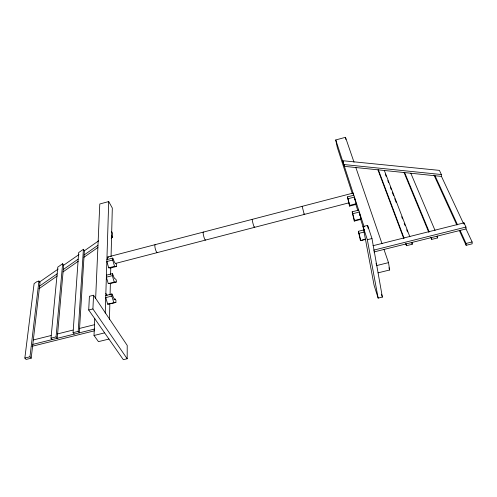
<?xml version="1.0" encoding="UTF-8"?>
<svg xmlns="http://www.w3.org/2000/svg" width="497" height="497" viewBox="0 0 497 497"><rect width="100%" height="100%" fill="white"/><g stroke="black" fill="none" stroke-linecap="round" stroke-linejoin="round"><path stroke-width="0.75" d="M127.17 358.753L127.22 345.427L93.548 295.237L89.423 296.287L88.708 310.01L123.312 359.685L127.17 358.753L92.908 308.948L93.548 295.237M105.793 295.51L111.887 293.957L111.837 296.069L105.724 297.622L107.7 304.176L115.894 302.412L115.938 300.306L115.161 299.088L113.819 299.43M112.359 273.654L112.316 275.655L106.358 277.189L108.284 283.601L110.371 283.563L116.267 282.048L116.304 280.053L115.447 278.923A4.181 1.224 75.7 0 1 113.217 275.301L112.359 273.654L106.42 275.189M112.726 258.098L112.682 260.018L106.849 261.54L108.731 267.833L110.769 267.945L116.546 266.448L116.584 264.528L115.745 263.379A4.094 1.174 75.3 0 1 113.564 259.745L112.726 258.098L106.905 259.614M111.216 238.187L112.484 237.299L112.583 233.286L111.695 231.745M109.446 319.434L109.843 303.94M110.073 295.112L110.371 283.563M110.595 274.754L110.769 267.945M111.061 256.713L112.31 208.032L108.713 201.565L99.791 203.987L95.648 298.355M105.24 313.11L108.713 201.565M108.942 339.06L98.449 341.638L94.02 335.487L94.765 318.465M83.409 249.277L84.372 250.786L79.29 332.847L78.203 331.387L83.409 249.277L78.644 252.594L73.084 332.667L74.177 334.121M62.641 263.739L63.659 265.224L57.211 338.333L56.074 336.898L62.641 263.739L57.795 267.113L50.992 338.165L52.142 339.594M31.187 358.188L40.027 282.513L38.94 281.053L37.07 281.538L34.107 283.601L24.85 358.045L26.086 359.443L31.187 358.188L29.969 356.79L38.94 281.053M352.827 193.14L107.886 256.968M348.049 198.732L354.411 197.073L356.082 203.733L355.833 204.46L349.534 206.093L349.726 205.379L347.465 196.887L353.808 195.234M352.789 213.722L359.3 212.045L361.002 218.829L360.698 219.432L354.262 221.078L354.504 220.494L352.187 211.803L358.672 210.125M441.473 176.416L441.355 174.528L439.41 170.378L342.768 160.717L344.371 166.34L441.473 176.416L463.415 223.352M343.129 162.5L342.768 160.705M364.295 229.794L358.356 231.304L360.443 240.672L365.208 239.15M115.161 299.088L115.055 299.2A4.299 1.292 76.3 0 1 112.769 295.609L111.887 293.957M39.617 286.067L57.167 273.804M63.281 269.529L78.104 259.173M84.111 254.973L97.866 245.363M38.934 288.757L57.323 275.891M63.032 271.902L78.246 261.254M83.956 257.26L97.903 247.506M39.418 282.122L58.205 269.026M63.659 265.224L79.011 254.526M84.372 250.786L98.673 240.821M352.354 193.774L337.246 147.298L335.755 139.955L345.477 137.315L354.019 162.19M115.975 263.323L349.031 202.813M108.731 267.833L114.558 266.324L116.546 266.448M349.726 205.379L356.082 203.733M108.284 283.601L114.235 282.072L116.267 282.048M354.504 220.494L361.002 218.829M363.052 226.557L367.606 225.396L371.973 238.535L382.373 297.088L378.149 298.113L374.073 285.185L363.052 226.557L367.326 239.703L378.149 298.113M358.356 231.304L359.002 233.335L364.208 232.012M107.7 304.176L115.894 302.412M360.443 240.672L365.593 239.374M88.708 310.01L92.908 308.948M367.326 239.703L371.973 238.535M372.998 245.717L464.005 222.873L465.969 227.061L466.024 228.943L472.107 241.952L472.15 243.822L466.118 245.313L459.365 230.546M373.632 250.165L465.969 227.061M373.893 251.967L466.024 228.943M405.627 243.53L406.44 245.698L412.255 244.244L412.044 242.43M430.831 237.255L431.713 239.392L437.577 237.926L437.435 236.087M33.318 339.96L51.079 335.531M57.602 333.903L73.009 330.064M79.563 328.43L94.623 324.671M50.992 338.165L56.074 336.898M73.084 332.667L78.203 331.387M32.802 344.402L94.598 329.045M31.988 346.31L94.486 330.797M94.02 335.487L104.625 332.86M378.068 272.841L389.673 269.983L388.511 262.633L376.769 265.541L376.055 263.36M466.118 245.313L466.056 243.449L472.107 241.952M24.85 358.045L29.969 356.79M344.017 164.544L441.355 174.528M352.858 192.979L353.622 195.004M105.855 293.41L107.085 295.305M111.595 235.771L112.484 237.299M435.03 175.745L457.526 224.83M460.092 230.422L466.056 243.449M433.974 175.012L456.793 224.924M410.82 173.236L435.055 230.465M436.975 236.504L437.577 237.926M404.633 172.589L429.222 231.913M404.055 172.527L428.768 232.279M384.343 170.483L409.863 236.765M385.299 174.124L386.132 176.292M387.797 180.628L388.635 182.797M390.3 187.133L391.133 189.301M392.245 192.196L393.636 195.812M394.748 198.701L396.134 202.316M401.694 216.773L402.527 218.941M404.198 223.283L405.03 225.452M406.695 229.788L407.528 231.956M411.696 242.803L412.255 244.244M378.354 169.862L404.086 238.218M377.962 169.893L403.732 238.479M302.164 206.373L304.245 214.437L304.121 213.859M355.852 167.532L382.025 243.735M383.982 249.444L388.511 262.633M388.921 267.784L389.673 269.983M335.755 139.955L364.146 226.887M355.833 204.46L357.716 210.262M360.698 219.432L364.139 230.018M381.454 294.218L382.373 297.088M349.534 206.093L347.465 196.887M354.262 221.078L352.187 211.803M112.316 275.655L114.235 282.072M111.837 296.069L113.807 302.63M112.682 260.018L114.558 266.324M359.002 233.335L360.754 240.275M354.696 199.167L354.877 200.03M359.567 214.101L359.859 215.63M345.477 137.315L345.893 139.533M367.606 225.396L368.153 228.403M406.217 243.884L406.44 245.698M431.558 237.554L431.713 239.392M464.005 222.873L464.049 224.128M157.468 252.389A4.125 0.938 75.4 0 1 155.319 248.873A4.125 0.938 75.4 0 1 155.443 244.692M107.389 259.223A4.094 1.211 75.3 0 1 108.607 257.34M254.408 226.769A4.2 0.354 75.4 0 1 253.128 223.967A4.2 0.354 75.4 0 1 252.389 219.37M205.528 239.908A4.162 0.652 75.4 0 1 203.59 235.74A4.162 0.652 75.4 0 1 203.751 232.503"/></g></svg>
